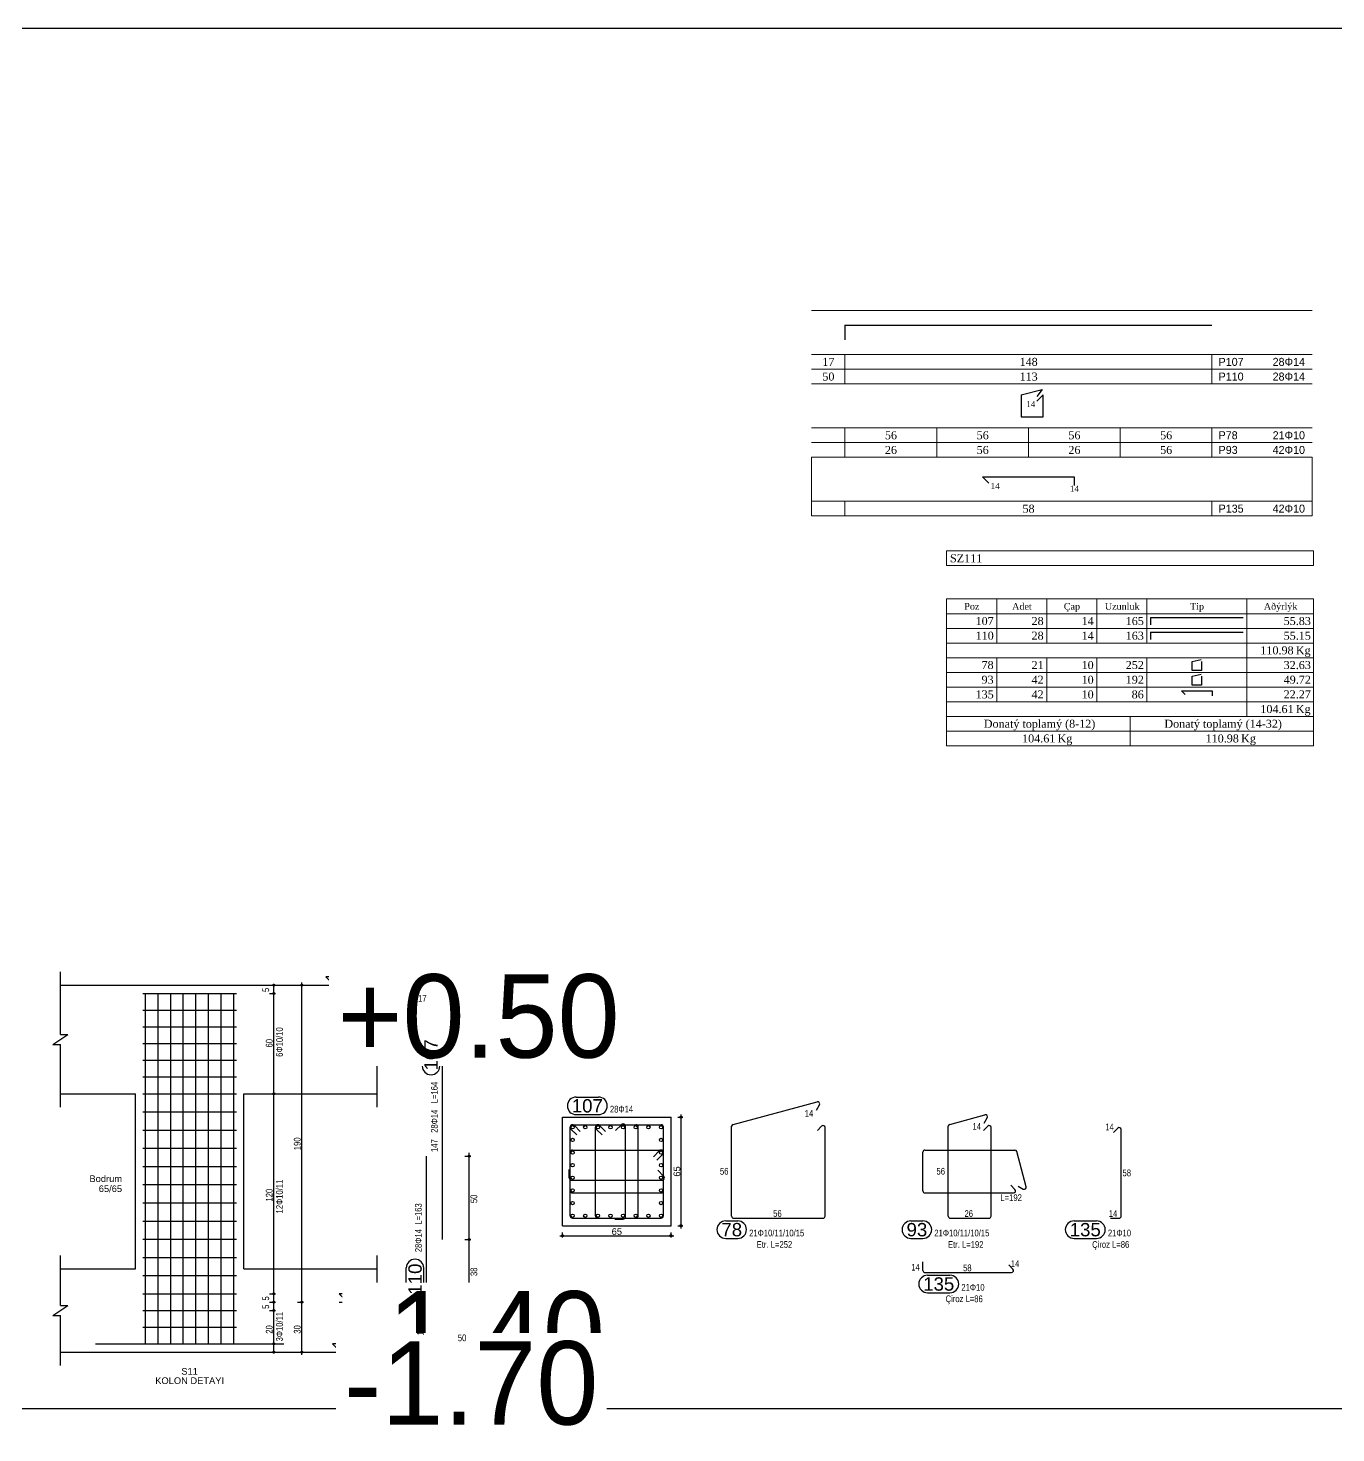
# Model space of a CAD drawing. Header units: metres. Extents: x 419734 to 420376, y 4564732 to 4565123.
# Drawn here: x 419891.28 to 419930.48, y 4564923.85 to 4564965.96 of the extents above; entities that cross this region are included whole.
import ezdxf
from ezdxf.enums import TextEntityAlignment as Align

# ---------------------------------------------------------------- set-up
doc = ezdxf.new("R2018")
doc.units = ezdxf.units.M
for name, color, linetype in [('Standart', 7, 'Continuous'), ('SW_DIM', 33, 'Continuous'), ('SW_MAGRONE', 2, 'Continuous'), ('SW_QUOTE', 1, 'Continuous'), ('SW_REINFORCEMENT', 7, 'Continuous'), ('SW_Tondini', 1, 'Continuous'), ('SW_TXT_TESTI', 1, 'Continuous')]:
    doc.layers.add(name, color=color, linetype=linetype)
doc.styles.add('arial_1_18', font='arial.ttf', dxfattribs={"height": 0.2})
doc.styles.get("Standard").update_dxf_attribs({"font": 'arial.ttf'})
doc.styles.add('SWS', font='ARIALN.TTF')
doc.styles.add('symbol_1_18', font='symbol.ttf', dxfattribs={"height": 0.2})
doc.styles.add('times new roman_1_18', font='times.ttf', dxfattribs={"height": 0.2})

# ---------------------------------------------------------------- blocks, each defined once
blk = doc.blocks.new('*U904')
blk.add_hatch(color=256).paths.add_polyline_path([(0.0025, 0.0025), (0, 0.0025), (0, 0)])
for p, q in [((0.0095, 0.0025), (-0.0025, 0.0025)), ((-0.0025, 0.0025), (0, 0)), ((-0.0025, 0), (0.0025, 0)), ((0, 0), (0, 0.0025)), ((0.0025, 0.0025), (0, 0))]:
    blk.add_line(p, q)
at = {"color": 2, "lineweight": 30, "flags": 104}
blk.add_attdef('QM', text='', height=0.0025, dxfattribs=at).set_placement((0.001, 0.0033), align=Align.BOTTOM_LEFT)
blk = doc.blocks.new('*U887')
blk.add_hatch(color=256).paths.add_polyline_path([(0.0025, 0.0025), (0, 0.0025), (0, 0)])
for p, q in [((0.0095, 0.0025), (-0.0025, 0.0025)), ((-0.0025, 0.0025), (0, 0)), ((-0.0025, 0), (0.0025, 0)), ((0, 0), (0, 0.0025)), ((0.0025, 0.0025), (0, 0))]:
    blk.add_line(p, q)
at = {"color": 2, "lineweight": 30, "flags": 104}
blk.add_attdef('QM', text='', height=0.0025, dxfattribs=at).set_placement((0.001, 0.0033), align=Align.BOTTOM_LEFT)
blk = doc.blocks.new('*U888')
blk.add_hatch(color=256).paths.add_polyline_path([(0.0025, 0.0025), (0, 0.0025), (0, 0)])
for p, q in [((0.0095, 0.0025), (-0.0025, 0.0025)), ((-0.0025, 0.0025), (0, 0)), ((-0.0025, 0), (0.0025, 0)), ((0, 0), (0, 0.0025)), ((0.0025, 0.0025), (0, 0))]:
    blk.add_line(p, q)
at = {"color": 2, "lineweight": 30, "flags": 104}
blk.add_attdef('QM', text='', height=0.0025, dxfattribs=at).set_placement((0.001, 0.0033), align=Align.BOTTOM_LEFT)

msp = doc.modelspace()

# ---------------------------------------------------------------- linework, layer by layer
at = {"layer": 'Standart', "color": 171, "linetype": 'Continuous', "lineweight": -3}
for points in [[(419806.01166, 4564965.96418), (420065.81052, 4564965.96418)], [(420065.81052, 4564924.57015), (419806.01166, 4564924.57015)]]:
    msp.add_lwpolyline(points, dxfattribs=at)
at = {"layer": 'Standart', "color": 1, "linetype": 'Continuous', "lineweight": 5}
for points in [[(419914.76393, 4564957.49773), (419929.76393, 4564957.49773)], [(419914.76393, 4564956.17773), (419929.76393, 4564956.17773)], [(419915.76393, 4564956.17773), (419915.76393, 4564955.29773)], [(419926.76393, 4564956.17773), (419926.76393, 4564955.29773)], [(419914.76393, 4564955.73773), (419929.76393, 4564955.73773)], [(419914.76393, 4564955.29773), (419929.76393, 4564955.29773)], [(419914.76393, 4564953.97773), (419929.76393, 4564953.97773)], [(419915.76393, 4564953.97773), (419915.76393, 4564953.09773)], [(419918.51393, 4564953.97773), (419918.51393, 4564953.09773)], [(419921.26393, 4564953.97773), (419921.26393, 4564953.09773)], [(419924.01393, 4564953.97773), (419924.01393, 4564953.09773)], [(419926.76393, 4564953.97773), (419926.76393, 4564953.09773)], [(419914.76393, 4564953.53773), (419929.76393, 4564953.53773)], [(419914.76393, 4564953.09773), (419929.76393, 4564953.09773)], [(419914.76393, 4564953.09773), (419914.76393, 4564951.33773)], [(419929.76393, 4564953.09773), (419929.76393, 4564951.33773)], [(419914.76393, 4564951.77773), (419929.76393, 4564951.77773)], [(419915.76393, 4564951.77773), (419915.76393, 4564951.33773)], [(419926.76393, 4564951.77773), (419926.76393, 4564951.33773)], [(419914.76393, 4564951.33773), (419929.76393, 4564951.33773)], [(419918.81269, 4564949.8487), (419918.81269, 4564950.2887)], [(419918.81269, 4564950.2887), (419929.81269, 4564950.2887)], [(419929.81269, 4564950.2887), (419929.81269, 4564949.8487)], [(419929.81269, 4564949.8487), (419918.81269, 4564949.8487)], [(419918.81269, 4564948.8487), (419929.81269, 4564948.8487)], [(419918.81269, 4564948.8487), (419918.81269, 4564944.4487)], [(419920.31269, 4564948.8487), (419920.31269, 4564947.5287)], [(419921.81269, 4564948.8487), (419921.81269, 4564947.5287)], [(419923.31269, 4564948.8487), (419923.31269, 4564947.5287)], [(419924.81269, 4564948.8487), (419924.81269, 4564947.5287)], [(419927.81269, 4564948.8487), (419927.81269, 4564945.3287)], [(419929.81269, 4564948.8487), (419929.81269, 4564944.4487)], [(419918.81269, 4564948.4087), (419929.81269, 4564948.4087)], [(419918.81269, 4564947.9687), (419929.81269, 4564947.9687)], [(419918.81269, 4564947.5287), (419929.81269, 4564947.5287)], [(419918.81269, 4564947.0887), (419929.81269, 4564947.0887)], [(419920.31269, 4564947.0887), (419920.31269, 4564945.7687)], [(419921.81269, 4564947.0887), (419921.81269, 4564945.7687)], [(419923.31269, 4564947.0887), (419923.31269, 4564945.7687)], [(419924.81269, 4564947.0887), (419924.81269, 4564945.7687)], [(419918.81269, 4564946.6487), (419929.81269, 4564946.6487)], [(419918.81269, 4564946.2087), (419929.81269, 4564946.2087)], [(419918.81269, 4564945.7687), (419929.81269, 4564945.7687)], [(419918.81269, 4564945.3287), (419929.81269, 4564945.3287)], [(419924.31269, 4564945.3287), (419924.31269, 4564944.4487)], [(419918.81269, 4564944.8887), (419929.81269, 4564944.8887)], [(419918.81269, 4564944.4487), (419929.81269, 4564944.4487)]]:
    msp.add_lwpolyline(points, dxfattribs=at)
at = {"layer": 'Standart', "color": 35, "linetype": 'Continuous', "lineweight": -3}
for points in [[(419892.24547, 4564935.79319), (419892.24547, 4564937.6682)], [(419901.74548, 4564935.79319), (419901.74548, 4564937.6682)], [(419892.02047, 4564935.49319), (419892.47047, 4564935.79319)], [(419892.02047, 4564935.49319), (419892.24547, 4564935.49319)], [(419892.24547, 4564935.79319), (419892.47047, 4564935.79319)], [(419892.24547, 4564933.61818), (419892.24547, 4564935.49319)], [(419901.52048, 4564935.49319), (419901.97048, 4564935.79319)], [(419901.52048, 4564935.49319), (419901.74548, 4564935.49319)], [(419901.74548, 4564935.79319), (419901.97048, 4564935.79319)], [(419901.74548, 4564933.61818), (419901.74548, 4564935.49319)], [(419892.24547, 4564927.66819), (419892.24547, 4564929.1682)], [(419901.74548, 4564927.66819), (419901.74548, 4564929.1682)], [(419892.02047, 4564927.36819), (419892.47047, 4564927.66819)], [(419892.24547, 4564927.66819), (419892.47047, 4564927.66819)], [(419901.52048, 4564927.36819), (419901.97048, 4564927.66819)], [(419901.74548, 4564927.66819), (419901.97048, 4564927.66819)], [(419892.02047, 4564927.36819), (419892.24547, 4564927.36819)], [(419892.24547, 4564925.86819), (419892.24547, 4564927.36819)], [(419901.52048, 4564927.36819), (419901.74548, 4564927.36819)], [(419901.74548, 4564925.86819), (419901.74548, 4564927.36819)]]:
    msp.add_lwpolyline(points, dxfattribs=at)
at = {"layer": 'SW_DIM', "ltscale": 0.5}
for points in [[(419898.51548, 4564937.26819), (419898.69548, 4564937.26819)], [(419898.64548, 4564926.22819), (419898.64548, 4564937.30819)], [(419899.35548, 4564937.26819), (419899.53548, 4564937.26819)], [(419899.48548, 4564926.18819), (419899.48548, 4564937.34819)], [(419898.51548, 4564937.01819), (419898.69548, 4564937.01819)], [(419898.51548, 4564934.01819), (419898.69548, 4564934.01819)], [(419910.75048, 4564933.31031), (419910.90048, 4564933.31031)], [(419910.85048, 4564929.98031), (419910.85048, 4564933.39031)], [(419904.37048, 4564932.14319), (419904.55048, 4564932.14319)], [(419904.50048, 4564927.66819), (419904.50048, 4564932.24319)], [(419910.75048, 4564930.06031), (419910.90048, 4564930.06031)], [(419904.37048, 4564929.64319), (419904.55048, 4564929.64319)], [(419907.22048, 4564929.76031), (419910.63048, 4564929.76031)], [(419907.30048, 4564929.71031), (419907.30048, 4564929.86031)], [(419910.55048, 4564929.71031), (419910.55048, 4564929.86031)], [(419898.51548, 4564928.01819), (419898.69548, 4564928.01819)], [(419898.51548, 4564927.76819), (419898.69548, 4564927.76819)], [(419898.51548, 4564927.51819), (419898.69548, 4564927.51819)], [(419899.35548, 4564927.76819), (419899.53548, 4564927.76819)], [(419904.37048, 4564927.76819), (419904.55048, 4564927.76819)], [(419898.51548, 4564926.51819), (419898.69548, 4564926.51819)], [(419898.51548, 4564926.26819), (419898.69548, 4564926.26819)], [(419899.35548, 4564926.26819), (419899.53548, 4564926.26819)]]:
    msp.add_lwpolyline(points, dxfattribs=at)
for centre in [(419898.64548, 4564937.26819), (419899.48548, 4564937.26819), (419898.64548, 4564937.01819), (419898.64548, 4564934.01819), (419910.85048, 4564933.31031), (419904.50048, 4564932.14319), (419910.85048, 4564930.06031), (419904.50048, 4564929.64319), (419907.30048, 4564929.76031), (419910.55048, 4564929.76031), (419898.64548, 4564928.01819), (419898.64548, 4564927.76819), (419898.64548, 4564927.51819), (419899.48548, 4564927.76819), (419904.50048, 4564927.76819), (419898.64548, 4564926.51819), (419898.64548, 4564926.26819), (419899.48548, 4564926.26819)]:
    msp.add_circle(centre, 0.03, dxfattribs=at)
at = {"layer": 'SW_MAGRONE'}
for points in [[(419892.24547, 4564937.2682), (419901.74548, 4564937.2682)], [(419902.72048, 4564937.26819), (419906.22048, 4564937.26819)], [(419892.24547, 4564934.01818), (419894.49547, 4564934.01818)], [(419894.49547, 4564928.7682), (419894.49547, 4564934.01818)], [(419897.74548, 4564934.01818), (419901.74548, 4564934.01818)], [(419897.74548, 4564928.7682), (419897.74548, 4564934.01818)], [(419907.30048, 4564933.31031), (419910.55048, 4564933.31031)], [(419907.30048, 4564930.06031), (419907.30048, 4564933.31031)], [(419910.55048, 4564930.06031), (419910.55048, 4564933.31031)], [(419907.30048, 4564930.06031), (419910.55048, 4564930.06031)], [(419892.24547, 4564928.7682), (419894.49547, 4564928.7682)], [(419897.74548, 4564928.7682), (419901.74548, 4564928.7682)], [(419902.72048, 4564927.76819), (419906.22048, 4564927.76819)], [(419892.24547, 4564926.26819), (419901.74548, 4564926.26819)], [(419902.72048, 4564926.26819), (419906.22048, 4564926.26819)]]:
    msp.add_lwpolyline(points, dxfattribs=at)
at = {"layer": 'SW_REINFORCEMENT', "color": 7, "ltscale": 0.05, "flags": 128}
for points in [[(419915.76393, 4564957.05773), (419926.76393, 4564957.05773)], [(419915.76393, 4564957.05773), (419915.76393, 4564956.61773)], [(419921.04393, 4564954.96773), (419921.67093, 4564955.13273)], [(419921.04393, 4564954.96773), (419921.04393, 4564954.30773)], [(419921.70393, 4564954.96773), (419921.51726, 4564954.78105)], [(419921.67093, 4564955.13273), (419921.51951, 4564954.91647)], [(419921.70393, 4564954.30773), (419921.70393, 4564954.96773)], [(419921.04393, 4564954.30773), (419921.70393, 4564954.30773)], [(419919.88893, 4564952.51106), (419922.63893, 4564952.51106)], [(419919.88893, 4564952.51106), (419920.07561, 4564952.32439)], [(419922.63893, 4564952.51106), (419922.63893, 4564952.24706)], [(419924.92269, 4564948.2987), (419927.70269, 4564948.2987)], [(419924.92269, 4564948.2987), (419924.92269, 4564948.0787)], [(419924.92269, 4564947.8587), (419927.70269, 4564947.8587)], [(419924.92269, 4564947.8587), (419924.92269, 4564947.6387)], [(419926.17519, 4564946.9787), (419926.44332, 4564947.0337)], [(419926.17519, 4564946.7037), (419926.17519, 4564946.9787)], [(419926.45019, 4564946.9787), (419926.45019, 4564946.7037)], [(419926.45019, 4564946.7037), (419926.17519, 4564946.7037)], [(419926.17519, 4564946.5387), (419926.44332, 4564946.5937)], [(419926.17519, 4564946.2637), (419926.17519, 4564946.5387)], [(419926.45019, 4564946.5387), (419926.45019, 4564946.2637)], [(419925.84936, 4564946.0987), (419926.77603, 4564946.0987)], [(419925.84936, 4564946.0987), (419925.95936, 4564945.9887)], [(419926.45019, 4564946.2637), (419926.17519, 4564946.2637)], [(419926.77603, 4564946.0987), (419926.77603, 4564945.9436)], [(419894.72048, 4564937.01819), (419897.52048, 4564937.01819)], [(419894.79548, 4564926.51819), (419894.79548, 4564937.01819)], [(419895.17405, 4564926.51819), (419895.17405, 4564937.01819)], [(419895.55262, 4564926.51819), (419895.55262, 4564937.01819)], [(419895.93119, 4564926.51819), (419895.93119, 4564937.01819)], [(419896.30976, 4564926.51819), (419896.30976, 4564937.01819)], [(419896.68833, 4564926.51819), (419896.68833, 4564937.01819)], [(419897.06691, 4564926.51819), (419897.06691, 4564937.01819)], [(419897.44548, 4564926.51819), (419897.44548, 4564937.01819)], [(419902.86043, 4564937.01819), (419903.70048, 4564937.01819)], [(419903.70048, 4564929.64319), (419903.70048, 4564937.01819)], [(419894.72048, 4564936.51819), (419897.52048, 4564936.51819)], [(419894.72048, 4564936.01819), (419897.52048, 4564936.01819)], [(419894.72048, 4564935.51819), (419897.52048, 4564935.51819)], [(419894.72048, 4564935.01819), (419897.52048, 4564935.01819)], [(419894.72048, 4564934.51819), (419897.52048, 4564934.51819)], [(419894.72048, 4564934.01819), (419897.52048, 4564934.01819)], [(419912.41218, 4564933.09723), (419914.93238, 4564933.77251)], [(419894.72048, 4564933.47274), (419897.52048, 4564933.47274)], [(419914.9098, 4564933.52854), (419914.99987, 4564933.68456)], [(419918.90376, 4564933.09723), (419919.96128, 4564933.38059)], [(419919.9387, 4564933.13662), (419920.02877, 4564933.29263)], [(419894.72048, 4564932.92728), (419897.52048, 4564932.92728)], [(419907.52548, 4564930.36031), (419907.52548, 4564933.01031)], [(419907.72423, 4564932.7805), (419907.54745, 4564932.95728)], [(419907.60048, 4564933.08531), (419910.25048, 4564933.08531)], [(419907.83029, 4564932.88657), (419907.65351, 4564933.06334)], [(419908.28262, 4564930.36031), (419908.28262, 4564933.01031)], [(419908.48137, 4564932.7805), (419908.30459, 4564932.95728)], [(419908.58743, 4564932.88657), (419908.41066, 4564933.06334)], [(419908.88496, 4564932.91157), (419909.06173, 4564933.08834)], [(419909.18977, 4564930.33531), (419909.18977, 4564933.03531)], [(419909.56834, 4564930.36031), (419909.56834, 4564933.01031)], [(419910.32548, 4564930.36031), (419910.32548, 4564933.01031)], [(419912.3677, 4564930.34531), (419912.3677, 4564933.03927)], [(419914.93789, 4564932.9155), (419915.06528, 4564933.04288)], [(419915.1677, 4564930.34531), (419915.1677, 4564933.00046)], [(419918.85929, 4564930.34531), (419918.85929, 4564933.03927)], [(419919.9152, 4564932.9155), (419920.04258, 4564933.04288)], [(419920.14501, 4564930.34531), (419920.14501, 4564933.00046)], [(419923.8143, 4564932.8555), (419923.94169, 4564932.98288)], [(419924.04411, 4564930.34531), (419924.04411, 4564932.94046)], [(419894.72048, 4564932.38183), (419897.52048, 4564932.38183)], [(419903.22048, 4564926.51819), (419903.22048, 4564932.14319)], [(419907.60048, 4564932.32817), (419910.25048, 4564932.32817)], [(419910.02067, 4564932.12942), (419910.19745, 4564932.3062)], [(419910.12674, 4564932.02336), (419910.30351, 4564932.20013)], [(419918.10215, 4564931.10245), (419918.10215, 4564932.26817)], [(419918.16215, 4564932.32817), (419920.85611, 4564932.32817)], [(419921.19743, 4564931.22618), (419920.91407, 4564932.2837)], [(419894.72048, 4564931.83637), (419897.52048, 4564931.83637)], [(419907.50048, 4564931.49602), (419907.50048, 4564931.74602)], [(419910.32851, 4564931.54906), (419910.15174, 4564931.72583)], [(419894.72048, 4564931.29092), (419897.52048, 4564931.29092)], [(419907.57548, 4564931.42102), (419910.27548, 4564931.42102)], [(419920.85972, 4564931.14488), (419920.73234, 4564931.27226)], [(419920.95346, 4564931.24876), (419921.10947, 4564931.15869)], [(419907.60048, 4564931.04245), (419910.25048, 4564931.04245)], [(419918.16215, 4564931.04245), (419920.8173, 4564931.04245)], [(419894.72048, 4564930.74546), (419897.52048, 4564930.74546)], [(419894.72048, 4564930.20001), (419897.52048, 4564930.20001)], [(419907.60048, 4564930.28531), (419910.25048, 4564930.28531)], [(419908.86477, 4564930.26031), (419909.11477, 4564930.26031)], [(419912.4277, 4564930.28531), (419915.1077, 4564930.28531)], [(419918.91929, 4564930.28531), (419920.08501, 4564930.28531)], [(419923.71911, 4564930.28531), (419923.98411, 4564930.28531)], [(419894.72048, 4564929.65455), (419897.52048, 4564929.65455)], [(419894.72048, 4564929.1091), (419897.52048, 4564929.1091)], [(419918.10215, 4564928.71619), (419918.10215, 4564928.98119)], [(419918.16215, 4564928.65619), (419920.7573, 4564928.65619)], [(419920.79972, 4564928.75862), (419920.67234, 4564928.886)], [(419894.72048, 4564928.56365), (419897.52048, 4564928.56365)], [(419894.72048, 4564928.01819), (419897.52048, 4564928.01819)], [(419894.72048, 4564927.51819), (419897.52048, 4564927.51819)], [(419894.72048, 4564927.01819), (419897.52048, 4564927.01819)], [(419893.29548, 4564926.51819), (419898.94548, 4564926.51819)], [(419903.22048, 4564926.51819), (419905.72048, 4564926.51819)]]:
    msp.add_lwpolyline(points, dxfattribs=at)
at = {"layer": 'SW_REINFORCEMENT', "color": 7, "ltscale": 0.05}
for centre, radius, start, end in [((419914.94791, 4564933.71456), 0.06, 330, 105), ((419919.97681, 4564933.32263), 0.06, 330, 105), ((419907.60048, 4564933.01031), 0.075, 45, 225.00001), ((419908.35762, 4564933.01031), 0.075, 45, 225.00001), ((419909.11477, 4564933.03531), 0.075, 0, 135), ((419909.49334, 4564933.01031), 0.075, 0, 90), ((419910.25048, 4564933.01031), 0.075, 0, 90), ((419912.4277, 4564933.03927), 0.06, 105, 180), ((419915.1077, 4564933.00046), 0.06, 0, 135), ((419918.91929, 4564933.03927), 0.06, 105, 180), ((419920.08501, 4564933.00046), 0.06, 0, 135), ((419923.98411, 4564932.94046), 0.06, 0, 135), ((419907.60048, 4564932.25317), 0.075, 90, 180), ((419910.25048, 4564932.25317), 0.075, 315, 134.999954), ((419918.16215, 4564932.26817), 0.06, 90, 180), ((419920.85611, 4564932.26817), 0.06, 15, 90), ((419907.57548, 4564931.49602), 0.075, 180, 270), ((419910.27548, 4564931.49602), 0.075, 270, 45), ((419921.13947, 4564931.21065), 0.06, 240, 15), ((419907.60048, 4564931.11745), 0.075, 180, 270), ((419910.25048, 4564931.11745), 0.075, 270, 0), ((419918.16215, 4564931.10245), 0.06, 180, 270), ((419920.8173, 4564931.10245), 0.06, 270, 45), ((419907.60048, 4564930.36031), 0.075, 180, 270), ((419908.35762, 4564930.36031), 0.075, 180, 270), ((419909.11477, 4564930.33531), 0.075, 270, 0), ((419909.49334, 4564930.36031), 0.075, 270, 0), ((419910.25048, 4564930.36031), 0.075, 270, 0), ((419912.4277, 4564930.34531), 0.06, 180, 270), ((419915.1077, 4564930.34531), 0.06, 270, 0), ((419918.91929, 4564930.34531), 0.06, 180, 270), ((419920.08501, 4564930.34531), 0.06, 270, 0), ((419923.98411, 4564930.34531), 0.06, 270, 0), ((419918.16215, 4564928.71619), 0.06, 180, 270), ((419920.7573, 4564928.71619), 0.06, 270, 45)]:
    msp.add_arc(centre, radius, start, end, dxfattribs=at)
at = {"layer": 'SW_Tondini'}
for centre in [(419907.60048, 4564933.01031), (419907.97905, 4564933.01031), (419908.35762, 4564933.01031), (419908.7362, 4564933.01031), (419909.11477, 4564933.01031), (419909.49334, 4564933.01031), (419909.87191, 4564933.01031), (419910.25048, 4564933.01031), (419907.60048, 4564932.63174), (419910.25048, 4564932.63174), (419907.60048, 4564932.25317), (419910.25048, 4564932.25317), (419907.60048, 4564931.87459), (419910.25048, 4564931.87459), (419907.60048, 4564931.49602), (419910.25048, 4564931.49602), (419907.60048, 4564931.11745), (419907.60048, 4564930.73888), (419910.25048, 4564931.11745), (419910.25048, 4564930.73888), (419907.60048, 4564930.36031), (419907.97905, 4564930.36031), (419908.35762, 4564930.36031), (419908.7362, 4564930.36031), (419909.11477, 4564930.36031), (419909.49334, 4564930.36031), (419909.87191, 4564930.36031), (419910.25048, 4564930.36031)]:
    msp.add_circle(centre, 0.05, dxfattribs=at)
at = {"layer": 'SW_TXT_TESTI', "flags": 128}
for points in [[(419903.09248, 4564934.84903), (419903.09248, 4564935.51732)], [(419903.62048, 4564934.84903), (419903.62048, 4564935.51732)], [(419907.70703, 4564933.91831), (419908.37532, 4564933.91831)], [(419907.70703, 4564933.39031), (419908.37532, 4564933.39031)], [(419912.19144, 4564930.20531), (419912.54897, 4564930.20531)], [(419917.74158, 4564930.20531), (419918.0991, 4564930.20531)], [(419922.63316, 4564930.20531), (419923.30145, 4564930.20531)], [(419912.19144, 4564929.67731), (419912.54897, 4564929.67731)], [(419917.74158, 4564929.67731), (419918.0991, 4564929.67731)], [(419922.63316, 4564929.67731), (419923.30145, 4564929.67731)], [(419902.61248, 4564928.12451), (419902.61248, 4564928.7928)], [(419903.14048, 4564928.12451), (419903.14048, 4564928.7928)], [(419918.24127, 4564928.57619), (419918.90956, 4564928.57619)], [(419918.24127, 4564928.04819), (419918.90956, 4564928.04819)]]:
    msp.add_lwpolyline(points, dxfattribs=at)
at = {"layer": 'SW_TXT_TESTI'}
for centre, start, end in [((419903.35648, 4564935.51732), 0, 180), ((419903.35648, 4564934.84903), 180, 0), ((419907.70703, 4564933.65431), 90, 270), ((419908.37532, 4564933.65431), 270, 90), ((419912.19144, 4564929.94131), 90, 270), ((419912.54897, 4564929.94131), 270, 90), ((419917.74158, 4564929.94131), 90, 270), ((419918.0991, 4564929.94131), 270, 90), ((419922.63316, 4564929.94131), 90, 270), ((419923.30145, 4564929.94131), 270, 90), ((419902.87648, 4564928.7928), 0, 180), ((419918.24127, 4564928.31219), 90, 270), ((419918.90956, 4564928.31219), 270, 90), ((419902.87648, 4564928.12451), 180, 0)]:
    msp.add_arc(centre, 0.264, start, end, dxfattribs=at)

# ---------------------------------------------------------------- block references
at = {"layer": 'SW_QUOTE', "ltscale": 0.5}
ref = msp.add_blockref('*U888', (419900.45015, 4564937.2682), dxfattribs=dict(at, xscale=100, yscale=100, zscale=100))
lines = msp.add_mtext('+0.50', dxfattribs={"layer": '0', "color": 2, "insert": (419900.55015, 4564937.5982), "char_height": 2.5, "attachment_point": 1, "bg_fill": 3, "box_fill_scale": 1.1, "bg_fill_color": 256, "bg_fill_transparency": 0})
ref.add_attrib('QM', '', (419900.55015, 4564937.5982), dxfattribs={"flags": 104}).embed_mtext(lines)
ref = msp.add_blockref('*U904', (419900.84889, 4564927.76819), dxfattribs=dict(at, xscale=100, yscale=100, zscale=100))
lines = msp.add_mtext('-1.40', dxfattribs={"layer": '0', "color": 2, "insert": (419900.94889, 4564928.09819), "char_height": 2.5, "attachment_point": 1, "bg_fill": 3, "box_fill_scale": 1.1, "bg_fill_color": 256, "bg_fill_transparency": 0})
ref.add_attrib('QM', '', (419900.94889, 4564928.09819), dxfattribs={"flags": 104}).embed_mtext(lines)
ref = msp.add_blockref('*U887', (419900.65389, 4564926.26819), dxfattribs=dict(at, xscale=100, yscale=100, zscale=100))
lines = msp.add_mtext('-1.70', dxfattribs={"layer": '0', "color": 2, "insert": (419900.75389, 4564926.59819), "char_height": 2.5, "attachment_point": 1, "bg_fill": 3, "box_fill_scale": 1.1, "bg_fill_color": 256, "bg_fill_transparency": 0})
ref.add_attrib('QM', '', (419900.75389, 4564926.59819), dxfattribs={"flags": 104}).embed_mtext(lines)

# ---------------------------------------------------------------- texts
at = {"layer": 'Standart', "color": 254, "linetype": 'Continuous', "lineweight": -3, "style": 'times new roman_1_18'}
for s, height, p in [('17', 0.24, (419915.08639, 4564955.83773)), ('148', 0.24, (419920.99762, 4564955.83773)), ('50', 0.24, (419915.08639, 4564955.39773)), ('113', 0.24, (419920.99762, 4564955.39773)), ('14', 0.18, (419921.19742, 4564954.60105)), ('56', 0.24, (419916.96139, 4564953.63773)), ('56', 0.24, (419919.71139, 4564953.63773)), ('56', 0.24, (419922.46139, 4564953.63773)), ('56', 0.24, (419925.21139, 4564953.63773)), ('26', 0.24, (419916.96139, 4564953.19773)), ('56', 0.24, (419919.71139, 4564953.19773)), ('26', 0.24, (419922.46139, 4564953.19773)), ('56', 0.24, (419925.21139, 4564953.19773)), ('14', 0.18, (419920.12913, 4564952.14439)), ('14', 0.18, (419922.50578, 4564952.06706)), ('58', 0.24, (419921.08639, 4564951.43773))]:
    msp.add_text(s, height=height, dxfattribs=at).set_placement(p)
at = {"layer": 'Standart', "color": 5, "linetype": 'Continuous', "lineweight": -3}
for s, style, p in [('R107', 'symbol_1_18', (419926.96393, 4564955.83773)), ('28F14', 'symbol_1_18', (419928.5835, 4564955.83773)), ('R110', 'symbol_1_18', (419926.96393, 4564955.39773)), ('28F14', 'symbol_1_18', (419928.5835, 4564955.39773)), ('R78', 'symbol_1_18', (419926.96393, 4564953.63773)), ('21F10', 'symbol_1_18', (419928.5835, 4564953.63773)), ('R93', 'symbol_1_18', (419926.96393, 4564953.19773)), ('42F10', 'symbol_1_18', (419928.5835, 4564953.19773)), ('R135', 'symbol_1_18', (419926.96393, 4564951.43773)), ('42F10', 'symbol_1_18', (419928.5835, 4564951.43773)), ('SZ111', 'times new roman_1_18', (419918.91269, 4564949.9487))]:
    msp.add_text(s, height=0.24, dxfattribs=dict(at, style=style)).set_placement(p)
at = {"layer": 'Standart', "color": 5, "linetype": 'Continuous', "lineweight": 5, "style": 'times new roman_1_18'}
for s, height, p in [('Poz', 0.2, (419919.34093, 4564948.5287)), ('Adet', 0.2, (419920.7753, 4564948.5287)), ('Çap', 0.2, (419922.32456, 4564948.5287)), ('Uzunluk', 0.2, (419923.55336, 4564948.5287)), ('Tip', 0.2, (419926.10729, 4564948.5287)), ('Aðýrlýk', 0.2, (419928.31973, 4564948.5287)), ('110.98', 0.24, (419928.21582, 4564947.1887)), ('Kg', 0.24, (419929.27904, 4564947.1887)), ('104.61', 0.24, (419928.21582, 4564945.4287)), ('Kg', 0.24, (419929.27904, 4564945.4287)), ('Donatý toplamý (8-12)', 0.24, (419919.92629, 4564944.9887)), ('Donatý toplamý (14-32)', 0.24, (419925.33752, 4564944.9887)), ('104.61', 0.24, (419921.07445, 4564944.5487)), ('Kg', 0.24, (419922.13767, 4564944.5487)), ('110.98', 0.24, (419926.57445, 4564944.5487)), ('Kg', 0.24, (419927.63767, 4564944.5487))]:
    msp.add_text(s, height=height, dxfattribs=at).set_placement(p)
at = {"layer": 'Standart', "color": 254, "linetype": 'Continuous', "lineweight": 5, "style": 'times new roman_1_18'}
for s, p in [('107', (419919.68006, 4564948.0687)), ('28', (419921.3576, 4564948.0687)), ('14', (419922.8576, 4564948.0687)), ('165', (419924.18006, 4564948.0687)), ('55.83', (419928.91374, 4564948.0687)), ('110', (419919.68006, 4564947.6287)), ('28', (419921.3576, 4564947.6287)), ('14', (419922.8576, 4564947.6287)), ('163', (419924.18006, 4564947.6287)), ('55.15', (419928.91374, 4564947.6287)), ('78', (419919.8576, 4564946.7487)), ('21', (419921.3576, 4564946.7487)), ('10', (419922.8576, 4564946.7487)), ('252', (419924.18006, 4564946.7487)), ('32.63', (419928.91374, 4564946.7487)), ('93', (419919.8576, 4564946.3087)), ('42', (419921.3576, 4564946.3087)), ('10', (419922.8576, 4564946.3087)), ('192', (419924.18006, 4564946.3087)), ('49.72', (419928.91374, 4564946.3087)), ('135', (419919.68006, 4564945.8687)), ('42', (419921.3576, 4564945.8687)), ('10', (419922.8576, 4564945.8687)), ('86', (419924.3576, 4564945.8687)), ('22.27', (419928.91374, 4564945.8687))]:
    msp.add_text(s, height=0.24, dxfattribs=at).set_placement(p)
at = {"layer": 'Standart', "color": 3, "linetype": 'Continuous', "lineweight": 5, "style": 'arial_1_18'}
for s, p in [('107', (419903.55648, 4564934.71703)), ('110', (419903.07648, 4564927.99251))]:
    msp.add_text(s, height=0.4, rotation=90, dxfattribs=at).set_placement(p)
for s, p in [('107', (419907.57503, 4564933.45431)), ('78', (419912.05944, 4564929.74131)), ('93', (419917.60958, 4564929.74131)), ('135', (419922.50116, 4564929.74131)), ('135', (419918.10927, 4564928.11219))]:
    msp.add_text(s, height=0.4, dxfattribs=at).set_placement(p)
at = {"layer": 'Standart', "color": 1, "linetype": 'Continuous', "lineweight": -3, "style": 'arial_1_18'}
for s, p in [('Bodrum', (419893.11732, 4564931.36819)), ('65/65', (419893.39626, 4564931.06819)), ('S11', (419895.87196, 4564925.5937)), ('KOLON DETAYI', (419895.0885, 4564925.3137))]:
    msp.add_text(s, height=0.2, dxfattribs=at).set_placement(p)
at = {"layer": 'SW_DIM', "ltscale": 0.5}
for s, style, p in [('5', 'SWS', (419898.50248, 4564937.0655)), ('60', 'SWS', (419898.60548, 4564935.40281)), ('190', 'SWS', (419899.44548, 4564932.32512)), ('65', 'arial_1_18', (419910.82548, 4564931.52993)), ('120', 'SWS', (419898.60548, 4564930.78512)), ('50', 'SWS', (419904.74048, 4564930.73781)), ('38', 'SWS', (419904.74048, 4564928.55031)), ('5', 'SWS', (419898.50248, 4564927.8155)), ('5', 'SWS', (419898.50248, 4564927.5655)), ('20', 'SWS', (419898.60548, 4564926.82281)), ('30', 'SWS', (419899.44548, 4564926.82281))]:
    msp.add_text(s, height=0.2, rotation=90, dxfattribs=dict(at, style=style)).set_placement(p)
at = {"layer": 'SW_DIM', "ltscale": 0.5, "style": 'arial_1_18'}
msp.add_text('65', height=0.2, dxfattribs=at).set_placement((419908.7701, 4564929.78531))
at = {"layer": 'SW_TXT_TESTI', "style": 'SWS'}
for s, p in [('17', (419902.96969, 4564936.77744)), ('28Φ14', (419908.71911, 4564933.45431)), ('14', (419914.55903, 4564933.32854)), ('14', (419919.58793, 4564932.93662)), ('14', (419923.56723, 4564932.91919)), ('56', (419912.01694, 4564931.59229)), ('56', (419918.50853, 4564931.59229)), ('58', (419924.08411, 4564931.54288)), ('L=192', (419920.42494, 4564930.80245)), ('56', (419913.61232, 4564930.32531)), ('26', (419919.34677, 4564930.32531)), ('14', (419923.67335, 4564930.32531)), ('21Φ10/11/10/15', (419912.89275, 4564929.74131)), ('21Φ10/11/10/15', (419918.44289, 4564929.74131)), ('21Φ10', (419923.64524, 4564929.74131)), ('Etr. L=252', (419913.11919, 4564929.39731)), ('Etr. L=192', (419918.85363, 4564929.39731)), ('Çiroz L=86', (419923.1722, 4564929.39731)), ('14', (419917.75139, 4564928.71619)), ('58', (419919.30434, 4564928.69619)), ('14', (419920.73603, 4564928.82231)), ('21Φ10', (419919.25335, 4564928.11219)), ('Çiroz L=86', (419918.78032, 4564927.76819)), ('50', (419904.15972, 4564926.59819))]:
    msp.add_text(s, height=0.2, dxfattribs=at).set_placement(p)
for s, p in [('6Φ10/10', (419898.91226, 4564935.12324)), ('147   28Φ14   L=164', (419903.55648, 4564932.2705)), ('12Φ10/11', (419898.91226, 4564930.42785)), ('28Φ14  L=163', (419903.07648, 4564929.26579)), ('3Φ10/11', (419898.91226, 4564926.59031)), ('113', (419903.14048, 4564926.76819))]:
    msp.add_text(s, height=0.2, rotation=90, dxfattribs=at).set_placement(p)

doc.saveas('drawing.dxf')
